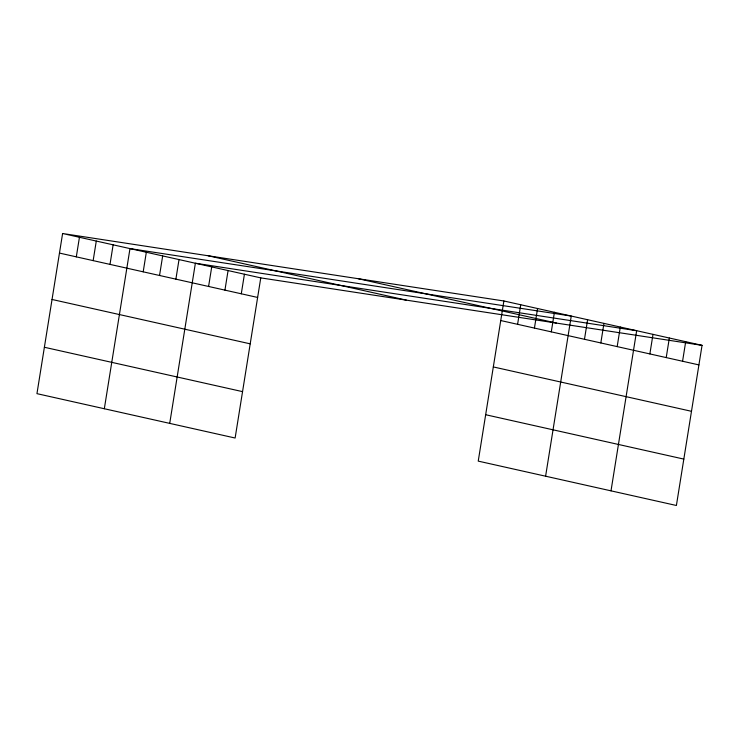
<?xml version="1.0" encoding="UTF-8"?>
<svg xmlns="http://www.w3.org/2000/svg" width="739" height="739" viewBox="0 0 739 739"><rect width="100%" height="100%" fill="white"/><g stroke="black" fill="none" stroke-linecap="round" stroke-linejoin="round"><path stroke-width="1.11" d="M62.603 233.515L36.95 393.656L235.122 438.024L260.765 277.882L62.603 233.515L503.878 300.976L702.05 345.344L676.397 505.485L478.235 461.118L503.878 300.976M76.311 256.849L79.442 237.284M93.151 260.627L96.292 241.053M110 264.396L113.132 244.831M104.328 408.741L129.981 248.6L571.256 316.061L545.604 476.202M143.19 271.823L146.331 252.258M159.541 275.49L162.672 255.916M175.891 279.148L179.023 259.583M169.721 423.382L195.373 263.241L636.658 330.702L611.005 490.844M208.592 286.473L211.723 266.899M224.933 290.131L228.074 270.566M241.283 293.789L244.424 274.224M517.596 324.31L520.727 304.745M534.436 328.079L537.567 308.514M551.285 331.857L554.416 312.283M584.475 339.284L587.607 319.719M600.825 342.942L603.957 323.377M617.176 346.609L620.307 327.035M649.867 353.926L653.008 334.361M666.218 357.584L669.349 338.019M682.568 361.251L685.7 341.677M260.765 277.882L702.05 345.344M358.258 278.714L556.43 323.082M500.746 320.541L698.918 364.909M208.222 255.777L406.395 300.145M59.471 253.08L257.634 297.447M493.319 366.932L691.482 411.3M52.035 299.471L250.207 343.838M485.662 414.727L683.834 459.095M44.377 347.265L242.549 391.633"/></g></svg>
